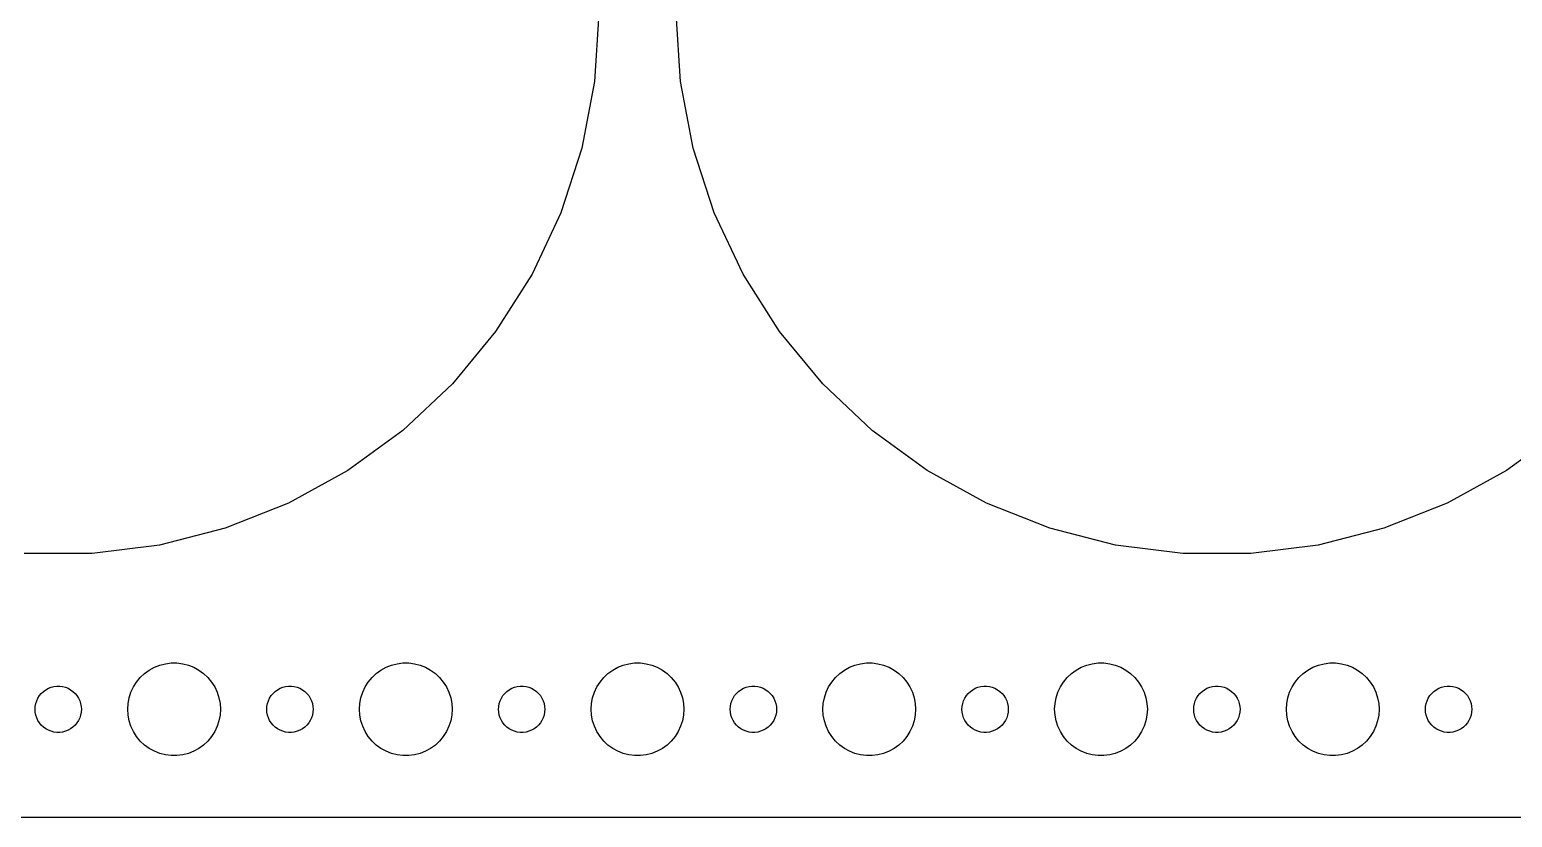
# Model space of a CAD drawing. Header units: metres. Extents: x -194 to 194, y 62 to 280.
# Drawn here: x -1.8 to 94.1, y 176 to 227 of the extents above; entities that cross this region are included whole.
import ezdxf

# ---------------------------------------------------------------- set-up
doc = ezdxf.new("R2010")
doc.units = ezdxf.units.M

msp = doc.modelspace()

# ---------------------------------------------------------------- linework, layer by layer
for p, q in [((35, 228), (34.724, 223.613)), ((40.276, 223.613), (40, 228)), ((34.724, 223.613), (33.9004, 219.296)), ((41.0996, 219.296), (40.276, 223.613)), ((33.9004, 219.296), (32.5422, 215.116)), ((42.4578, 215.116), (41.0996, 219.296)), ((32.5422, 215.116), (30.6707, 211.139)), ((44.3293, 211.139), (42.4578, 215.116)), ((30.6707, 211.139), (28.3156, 207.428)), ((46.6844, 207.428), (44.3293, 211.139)), ((28.3156, 207.428), (25.5139, 204.041)), ((49.4861, 204.041), (46.6844, 207.428)), ((25.5139, 204.041), (22.3098, 201.032)), ((52.6902, 201.032), (49.4861, 204.041)), ((22.3098, 201.032), (18.7539, 198.449)), ((56.2461, 198.449), (52.6902, 201.032)), ((97.3098, 201.032), (93.7539, 198.449)), ((18.7539, 198.449), (14.9023, 196.331)), ((60.0977, 196.331), (56.2461, 198.449)), ((93.7539, 198.449), (89.9023, 196.331)), ((14.9023, 196.331), (10.8156, 194.713)), ((64.1844, 194.713), (60.0977, 196.331)), ((89.9023, 196.331), (85.8156, 194.713)), ((10.8156, 194.713), (6.55833, 193.62)), ((68.4417, 193.62), (64.1844, 194.713)), ((85.8156, 194.713), (81.5583, 193.62)), ((2.19766, 193.069), (-2.19766, 193.069)), ((6.55833, 193.62), (2.19766, 193.069)), ((72.8023, 193.069), (68.4417, 193.62)), ((77.1977, 193.069), (72.8023, 193.069)), ((81.5583, 193.62), (77.1977, 193.069)), ((5.31308, 185.054), (5.58772, 185.312)), ((5.58772, 185.312), (5.89252, 185.533)), ((5.89252, 185.533), (6.22266, 185.714)), ((6.22266, 185.714), (6.57294, 185.853)), ((6.57294, 185.853), (6.93785, 185.947)), ((6.93785, 185.947), (7.31161, 185.994)), ((7.31161, 185.994), (7.68837, 185.994)), ((7.68837, 185.994), (8.06213, 185.947)), ((8.06213, 185.947), (8.42705, 185.853)), ((8.42705, 185.853), (8.77733, 185.714)), ((8.77733, 185.714), (9.10747, 185.533)), ((9.10747, 185.533), (9.41226, 185.312)), ((9.41226, 185.312), (9.6869, 185.054)), ((20.3131, 185.054), (20.5877, 185.312)), ((20.5877, 185.312), (20.8925, 185.533)), ((20.8925, 185.533), (21.2227, 185.714)), ((21.2227, 185.714), (21.5729, 185.853)), ((21.5729, 185.853), (21.9379, 185.947)), ((21.9379, 185.947), (22.3116, 185.994)), ((22.3116, 185.994), (22.6884, 185.994)), ((22.6884, 185.994), (23.0621, 185.947)), ((23.0621, 185.947), (23.427, 185.853)), ((23.427, 185.853), (23.7773, 185.714)), ((23.7773, 185.714), (24.1075, 185.533)), ((24.1075, 185.533), (24.4123, 185.312)), ((24.4123, 185.312), (24.6869, 185.054)), ((35.3131, 185.054), (35.5877, 185.312)), ((35.5877, 185.312), (35.8925, 185.533)), ((35.8925, 185.533), (36.2227, 185.714)), ((36.2227, 185.714), (36.5729, 185.853)), ((36.5729, 185.853), (36.9379, 185.947)), ((36.9379, 185.947), (37.3116, 185.994)), ((37.3116, 185.994), (37.6884, 185.994)), ((37.6884, 185.994), (38.0621, 185.947)), ((38.0621, 185.947), (38.427, 185.853)), ((38.427, 185.853), (38.7773, 185.714)), ((38.7773, 185.714), (39.1075, 185.533)), ((39.1075, 185.533), (39.4123, 185.312)), ((39.4123, 185.312), (39.6869, 185.054)), ((50.3131, 185.054), (50.5877, 185.312)), ((50.5877, 185.312), (50.8925, 185.533)), ((50.8925, 185.533), (51.2227, 185.714)), ((51.2227, 185.714), (51.5729, 185.853)), ((51.5729, 185.853), (51.9379, 185.947)), ((51.9379, 185.947), (52.3116, 185.994)), ((52.3116, 185.994), (52.6884, 185.994)), ((52.6884, 185.994), (53.0621, 185.947)), ((53.0621, 185.947), (53.427, 185.853)), ((53.427, 185.853), (53.7773, 185.714)), ((53.7773, 185.714), (54.1075, 185.533)), ((54.1075, 185.533), (54.4123, 185.312)), ((54.4123, 185.312), (54.6869, 185.054)), ((65.3131, 185.054), (65.5877, 185.312)), ((65.5877, 185.312), (65.8925, 185.533)), ((65.8925, 185.533), (66.2227, 185.714)), ((66.2227, 185.714), (66.573, 185.853)), ((66.573, 185.853), (66.9379, 185.947)), ((66.9379, 185.947), (67.3116, 185.994)), ((67.3116, 185.994), (67.6884, 185.994)), ((67.6884, 185.994), (68.0621, 185.947)), ((68.0621, 185.947), (68.427, 185.853)), ((68.427, 185.853), (68.7773, 185.714)), ((68.7773, 185.714), (69.1075, 185.533)), ((69.1075, 185.533), (69.4123, 185.312)), ((69.4123, 185.312), (69.6869, 185.054)), ((80.3131, 185.054), (80.5877, 185.312)), ((80.5877, 185.312), (80.8925, 185.533)), ((80.8925, 185.533), (81.2227, 185.714)), ((81.2227, 185.714), (81.573, 185.853)), ((81.573, 185.853), (81.9379, 185.947)), ((81.9379, 185.947), (82.3116, 185.994)), ((82.3116, 185.994), (82.6884, 185.994)), ((82.6884, 185.994), (83.0621, 185.947)), ((83.0621, 185.947), (83.427, 185.853)), ((83.427, 185.853), (83.7773, 185.714)), ((83.7773, 185.714), (84.1075, 185.533)), ((84.1075, 185.533), (84.4123, 185.312)), ((84.4123, 185.312), (84.6869, 185.054)), ((-0.80373, 184.266), (-0.63866, 184.357)), ((-0.63866, 184.357), (-0.46352, 184.427)), ((-0.46352, 184.427), (-0.28107, 184.473)), ((-0.28107, 184.473), (-0.09418, 184.497)), ((-0.09418, 184.497), (0.09418, 184.497)), ((0.09418, 184.497), (0.28107, 184.473)), ((0.28107, 184.473), (0.46352, 184.427)), ((0.46352, 184.427), (0.63866, 184.357)), ((0.63866, 184.357), (0.80373, 184.266)), ((4.71066, 184.104), (4.87108, 184.445)), ((4.87108, 184.445), (5.07294, 184.763)), ((5.07294, 184.763), (5.31308, 185.054)), ((9.6869, 185.054), (9.92705, 184.763)), ((9.92705, 184.763), (10.1289, 184.445)), ((10.1289, 184.445), (10.2893, 184.104)), ((14.1963, 184.266), (14.3613, 184.357)), ((14.3613, 184.357), (14.5365, 184.427)), ((14.5365, 184.427), (14.7189, 184.473)), ((14.7189, 184.473), (14.9058, 184.497)), ((14.9058, 184.497), (15.0942, 184.497)), ((15.0942, 184.497), (15.2811, 184.473)), ((15.2811, 184.473), (15.4635, 184.427)), ((15.4635, 184.427), (15.6387, 184.357)), ((15.6387, 184.357), (15.8037, 184.266)), ((19.7107, 184.104), (19.8711, 184.445)), ((19.8711, 184.445), (20.0729, 184.763)), ((20.0729, 184.763), (20.3131, 185.054)), ((24.6869, 185.054), (24.927, 184.763)), ((24.927, 184.763), (25.1289, 184.445)), ((25.1289, 184.445), (25.2893, 184.104)), ((29.1963, 184.266), (29.3613, 184.357)), ((29.3613, 184.357), (29.5365, 184.427)), ((29.5365, 184.427), (29.7189, 184.473)), ((29.7189, 184.473), (29.9058, 184.497)), ((29.9058, 184.497), (30.0942, 184.497)), ((30.0942, 184.497), (30.2811, 184.473)), ((30.2811, 184.473), (30.4635, 184.427)), ((30.4635, 184.427), (30.6387, 184.357)), ((30.6387, 184.357), (30.8037, 184.266)), ((34.7107, 184.104), (34.8711, 184.445)), ((34.8711, 184.445), (35.0729, 184.763)), ((35.0729, 184.763), (35.3131, 185.054)), ((39.6869, 185.054), (39.927, 184.763)), ((39.927, 184.763), (40.1289, 184.445)), ((40.1289, 184.445), (40.2893, 184.104)), ((44.1963, 184.266), (44.3613, 184.357)), ((44.3613, 184.357), (44.5365, 184.427)), ((44.5365, 184.427), (44.7189, 184.473)), ((44.7189, 184.473), (44.9058, 184.497)), ((44.9058, 184.497), (45.0942, 184.497)), ((45.0942, 184.497), (45.2811, 184.473)), ((45.2811, 184.473), (45.4635, 184.427)), ((45.4635, 184.427), (45.6387, 184.357)), ((45.6387, 184.357), (45.8037, 184.266)), ((49.7107, 184.104), (49.8711, 184.445)), ((49.8711, 184.445), (50.0729, 184.763)), ((50.0729, 184.763), (50.3131, 185.054)), ((54.6869, 185.054), (54.927, 184.763)), ((54.927, 184.763), (55.1289, 184.445)), ((55.1289, 184.445), (55.2893, 184.104)), ((59.1963, 184.266), (59.3613, 184.357)), ((59.3613, 184.357), (59.5365, 184.427)), ((59.5365, 184.427), (59.7189, 184.473)), ((59.7189, 184.473), (59.9058, 184.497)), ((59.9058, 184.497), (60.0942, 184.497)), ((60.0942, 184.497), (60.2811, 184.473)), ((60.2811, 184.473), (60.4635, 184.427)), ((60.4635, 184.427), (60.6387, 184.357)), ((60.6387, 184.357), (60.8037, 184.266)), ((64.7107, 184.104), (64.8711, 184.445)), ((64.8711, 184.445), (65.073, 184.763)), ((65.073, 184.763), (65.3131, 185.054)), ((69.6869, 185.054), (69.927, 184.763)), ((69.927, 184.763), (70.1289, 184.445)), ((70.1289, 184.445), (70.2893, 184.104)), ((74.1963, 184.266), (74.3613, 184.357)), ((74.3613, 184.357), (74.5365, 184.427)), ((74.5365, 184.427), (74.7189, 184.473)), ((74.7189, 184.473), (74.9058, 184.497)), ((74.9058, 184.497), (75.0942, 184.497)), ((75.0942, 184.497), (75.2811, 184.473)), ((75.2811, 184.473), (75.4635, 184.427)), ((75.4635, 184.427), (75.6387, 184.357)), ((75.6387, 184.357), (75.8037, 184.266)), ((79.7107, 184.104), (79.8711, 184.445)), ((79.8711, 184.445), (80.073, 184.763)), ((80.073, 184.763), (80.3131, 185.054)), ((84.6869, 185.054), (84.927, 184.763)), ((84.927, 184.763), (85.1289, 184.445)), ((85.1289, 184.445), (85.2893, 184.104)), ((89.1963, 184.266), (89.3613, 184.357)), ((89.3613, 184.357), (89.5365, 184.427)), ((89.5365, 184.427), (89.7189, 184.473)), ((89.7189, 184.473), (89.9058, 184.497)), ((89.9058, 184.497), (90.0942, 184.497)), ((90.0942, 184.497), (90.2811, 184.473)), ((90.2811, 184.473), (90.4635, 184.427)), ((90.4635, 184.427), (90.6387, 184.357)), ((90.6387, 184.357), (90.8037, 184.266)), ((-1.48816, 183.188), (-1.45287, 183.373)), ((-1.45287, 183.373), (-1.39465, 183.552)), ((-1.39465, 183.552), (-1.31445, 183.723)), ((-1.31445, 183.723), (-1.21352, 183.882)), ((-1.21352, 183.882), (-1.09344, 184.027)), ((-1.09344, 184.027), (-0.95613, 184.156)), ((-0.95613, 184.156), (-0.80373, 184.266)), ((0.80373, 184.266), (0.95613, 184.156)), ((0.95613, 184.156), (1.09344, 184.027)), ((1.09344, 184.027), (1.21352, 183.882)), ((1.21352, 183.882), (1.31445, 183.723)), ((1.31445, 183.723), (1.39465, 183.552)), ((1.39465, 183.552), (1.45287, 183.373)), ((1.45287, 183.373), (1.48816, 183.188)), ((4.5, 183), (4.52365, 183.376)), ((4.52365, 183.376), (4.59424, 183.746)), ((4.59424, 183.746), (4.71066, 184.104)), ((10.2893, 184.104), (10.4057, 183.746)), ((10.4057, 183.746), (10.4763, 183.376)), ((10.4763, 183.376), (10.5, 183)), ((13.5118, 183.188), (13.5471, 183.373)), ((13.5471, 183.373), (13.6053, 183.552)), ((13.6053, 183.552), (13.6855, 183.723)), ((13.6855, 183.723), (13.7865, 183.882)), ((13.7865, 183.882), (13.9065, 184.027)), ((13.9065, 184.027), (14.0439, 184.156)), ((14.0439, 184.156), (14.1963, 184.266)), ((15.8037, 184.266), (15.9561, 184.156)), ((15.9561, 184.156), (16.0934, 184.027)), ((16.0934, 184.027), (16.2135, 183.882)), ((16.2135, 183.882), (16.3145, 183.723)), ((16.3145, 183.723), (16.3947, 183.552)), ((16.3947, 183.552), (16.4529, 183.373)), ((16.4529, 183.373), (16.4882, 183.188)), ((19.5, 183), (19.5237, 183.376)), ((19.5237, 183.376), (19.5942, 183.746)), ((19.5942, 183.746), (19.7107, 184.104)), ((25.2893, 184.104), (25.4057, 183.746)), ((25.4057, 183.746), (25.4763, 183.376)), ((25.4763, 183.376), (25.5, 183)), ((28.5118, 183.188), (28.5471, 183.373)), ((28.5471, 183.373), (28.6053, 183.552)), ((28.6053, 183.552), (28.6855, 183.723)), ((28.6855, 183.723), (28.7865, 183.882)), ((28.7865, 183.882), (28.9065, 184.027)), ((28.9065, 184.027), (29.0439, 184.156)), ((29.0439, 184.156), (29.1963, 184.266)), ((30.8037, 184.266), (30.9561, 184.156)), ((30.9561, 184.156), (31.0934, 184.027)), ((31.0934, 184.027), (31.2135, 183.882)), ((31.2135, 183.882), (31.3145, 183.723)), ((31.3145, 183.723), (31.3947, 183.552)), ((31.3947, 183.552), (31.4529, 183.373)), ((31.4529, 183.373), (31.4882, 183.188)), ((34.5, 183), (34.5237, 183.376)), ((34.5237, 183.376), (34.5942, 183.746)), ((34.5942, 183.746), (34.7107, 184.104)), ((40.2893, 184.104), (40.4057, 183.746)), ((40.4057, 183.746), (40.4763, 183.376)), ((40.4763, 183.376), (40.5, 183)), ((43.5118, 183.188), (43.5471, 183.373)), ((43.5471, 183.373), (43.6053, 183.552)), ((43.6053, 183.552), (43.6855, 183.723)), ((43.6855, 183.723), (43.7865, 183.882)), ((43.7865, 183.882), (43.9065, 184.027)), ((43.9065, 184.027), (44.0439, 184.156)), ((44.0439, 184.156), (44.1963, 184.266)), ((45.8037, 184.266), (45.9561, 184.156)), ((45.9561, 184.156), (46.0934, 184.027)), ((46.0934, 184.027), (46.2135, 183.882)), ((46.2135, 183.882), (46.3145, 183.723)), ((46.3145, 183.723), (46.3947, 183.552)), ((46.3947, 183.552), (46.4529, 183.373)), ((46.4529, 183.373), (46.4882, 183.188)), ((49.5, 183), (49.5237, 183.376)), ((49.5237, 183.376), (49.5942, 183.746)), ((49.5942, 183.746), (49.7107, 184.104)), ((55.2893, 184.104), (55.4057, 183.746)), ((55.4057, 183.746), (55.4763, 183.376)), ((55.4763, 183.376), (55.5, 183)), ((58.5118, 183.188), (58.5471, 183.373)), ((58.5471, 183.373), (58.6053, 183.552)), ((58.6053, 183.552), (58.6855, 183.723)), ((58.6855, 183.723), (58.7865, 183.882)), ((58.7865, 183.882), (58.9065, 184.027)), ((58.9065, 184.027), (59.0439, 184.156)), ((59.0439, 184.156), (59.1963, 184.266)), ((60.8037, 184.266), (60.9561, 184.156)), ((60.9561, 184.156), (61.0934, 184.027)), ((61.0934, 184.027), (61.2135, 183.882)), ((61.2135, 183.882), (61.3145, 183.723)), ((61.3145, 183.723), (61.3947, 183.552)), ((61.3947, 183.552), (61.4529, 183.373)), ((61.4529, 183.373), (61.4882, 183.188)), ((64.5, 183), (64.5237, 183.376)), ((64.5237, 183.376), (64.5943, 183.746)), ((64.5943, 183.746), (64.7107, 184.104)), ((70.2893, 184.104), (70.4057, 183.746)), ((70.4057, 183.746), (70.4763, 183.376)), ((70.4763, 183.376), (70.5, 183)), ((73.5118, 183.188), (73.5471, 183.373)), ((73.5471, 183.373), (73.6053, 183.552)), ((73.6053, 183.552), (73.6855, 183.723)), ((73.6855, 183.723), (73.7865, 183.882)), ((73.7865, 183.882), (73.9065, 184.027)), ((73.9065, 184.027), (74.0439, 184.156)), ((74.0439, 184.156), (74.1963, 184.266)), ((75.8037, 184.266), (75.9561, 184.156)), ((75.9561, 184.156), (76.0934, 184.027)), ((76.0934, 184.027), (76.2135, 183.882)), ((76.2135, 183.882), (76.3145, 183.723)), ((76.3145, 183.723), (76.3947, 183.552)), ((76.3947, 183.552), (76.4529, 183.373)), ((76.4529, 183.373), (76.4882, 183.188)), ((79.5, 183), (79.5237, 183.376)), ((79.5237, 183.376), (79.5943, 183.746)), ((79.5943, 183.746), (79.7107, 184.104)), ((85.2893, 184.104), (85.4057, 183.746)), ((85.4057, 183.746), (85.4763, 183.376)), ((85.4763, 183.376), (85.5, 183)), ((88.5118, 183.188), (88.5471, 183.373)), ((88.5471, 183.373), (88.6053, 183.552)), ((88.6053, 183.552), (88.6855, 183.723)), ((88.6855, 183.723), (88.7865, 183.882)), ((88.7865, 183.882), (88.9065, 184.027)), ((88.9065, 184.027), (89.0439, 184.156)), ((89.0439, 184.156), (89.1963, 184.266)), ((90.8037, 184.266), (90.9561, 184.156)), ((90.9561, 184.156), (91.0934, 184.027)), ((91.0934, 184.027), (91.2135, 183.882)), ((91.2135, 183.882), (91.3145, 183.723)), ((91.3145, 183.723), (91.3947, 183.552)), ((91.3947, 183.552), (91.4529, 183.373)), ((91.4529, 183.373), (91.4882, 183.188)), ((-1.5, 183), (-1.48816, 183.188)), ((-1.48816, 182.812), (-1.5, 183)), ((-1.45287, 182.627), (-1.48816, 182.812)), ((-1.39465, 182.448), (-1.45287, 182.627)), ((-1.31445, 182.277), (-1.39465, 182.448)), ((1.39465, 182.448), (1.31445, 182.277)), ((1.45287, 182.627), (1.39465, 182.448)), ((1.48816, 182.812), (1.45287, 182.627)), ((1.48816, 183.188), (1.5, 183)), ((1.5, 183), (1.48816, 182.812)), ((4.52365, 182.624), (4.5, 183)), ((4.59424, 182.254), (4.52365, 182.624)), ((10.4763, 182.624), (10.4057, 182.254)), ((10.5, 183), (10.4763, 182.624)), ((13.5, 183), (13.5118, 183.188)), ((13.5118, 182.812), (13.5, 183)), ((13.5471, 182.627), (13.5118, 182.812)), ((13.6053, 182.448), (13.5471, 182.627)), ((13.6855, 182.277), (13.6053, 182.448)), ((16.3947, 182.448), (16.3145, 182.277)), ((16.4529, 182.627), (16.3947, 182.448)), ((16.4882, 182.812), (16.4529, 182.627)), ((16.4882, 183.188), (16.5, 183)), ((16.5, 183), (16.4882, 182.812)), ((19.5237, 182.624), (19.5, 183)), ((19.5942, 182.254), (19.5237, 182.624)), ((25.4763, 182.624), (25.4057, 182.254)), ((25.5, 183), (25.4763, 182.624)), ((28.5, 183), (28.5118, 183.188)), ((28.5118, 182.812), (28.5, 183)), ((28.5471, 182.627), (28.5118, 182.812)), ((28.6053, 182.448), (28.5471, 182.627)), ((28.6855, 182.277), (28.6053, 182.448)), ((31.3947, 182.448), (31.3145, 182.277)), ((31.4529, 182.627), (31.3947, 182.448)), ((31.4882, 182.812), (31.4529, 182.627)), ((31.4882, 183.188), (31.5, 183)), ((31.5, 183), (31.4882, 182.812)), ((34.5237, 182.624), (34.5, 183)), ((34.5942, 182.254), (34.5237, 182.624)), ((40.4763, 182.624), (40.4057, 182.254)), ((40.5, 183), (40.4763, 182.624)), ((43.5, 183), (43.5118, 183.188)), ((43.5118, 182.812), (43.5, 183)), ((43.5471, 182.627), (43.5118, 182.812)), ((43.6053, 182.448), (43.5471, 182.627)), ((43.6855, 182.277), (43.6053, 182.448)), ((46.3947, 182.448), (46.3145, 182.277)), ((46.4529, 182.627), (46.3947, 182.448)), ((46.4882, 182.812), (46.4529, 182.627)), ((46.4882, 183.188), (46.5, 183)), ((46.5, 183), (46.4882, 182.812)), ((49.5237, 182.624), (49.5, 183)), ((49.5942, 182.254), (49.5237, 182.624)), ((55.4763, 182.624), (55.4057, 182.254)), ((55.5, 183), (55.4763, 182.624)), ((58.5, 183), (58.5118, 183.188)), ((58.5118, 182.812), (58.5, 183)), ((58.5471, 182.627), (58.5118, 182.812)), ((58.6053, 182.448), (58.5471, 182.627)), ((58.6855, 182.277), (58.6053, 182.448)), ((61.3947, 182.448), (61.3145, 182.277)), ((61.4529, 182.627), (61.3947, 182.448)), ((61.4882, 182.812), (61.4529, 182.627)), ((61.4882, 183.188), (61.5, 183)), ((61.5, 183), (61.4882, 182.812)), ((64.5237, 182.624), (64.5, 183)), ((64.5943, 182.254), (64.5237, 182.624)), ((70.4763, 182.624), (70.4057, 182.254)), ((70.5, 183), (70.4763, 182.624)), ((73.5, 183), (73.5118, 183.188)), ((73.5118, 182.812), (73.5, 183)), ((73.5471, 182.627), (73.5118, 182.812)), ((73.6053, 182.448), (73.5471, 182.627)), ((73.6855, 182.277), (73.6053, 182.448)), ((76.3947, 182.448), (76.3145, 182.277)), ((76.4529, 182.627), (76.3947, 182.448)), ((76.4882, 182.812), (76.4529, 182.627)), ((76.4882, 183.188), (76.5, 183)), ((76.5, 183), (76.4882, 182.812)), ((79.5237, 182.624), (79.5, 183)), ((79.5943, 182.254), (79.5237, 182.624)), ((85.4763, 182.624), (85.4057, 182.254)), ((85.5, 183), (85.4763, 182.624)), ((88.5, 183), (88.5118, 183.188)), ((88.5118, 182.812), (88.5, 183)), ((88.5471, 182.627), (88.5118, 182.812)), ((88.6053, 182.448), (88.5471, 182.627)), ((88.6855, 182.277), (88.6053, 182.448)), ((91.3947, 182.448), (91.3145, 182.277)), ((91.4529, 182.627), (91.3947, 182.448)), ((91.4882, 182.812), (91.4529, 182.627)), ((91.4882, 183.188), (91.5, 183)), ((91.5, 183), (91.4882, 182.812)), ((-1.21352, 182.118), (-1.31445, 182.277)), ((-1.09344, 181.973), (-1.21352, 182.118)), ((-0.95613, 181.844), (-1.09344, 181.973)), ((-0.80373, 181.734), (-0.95613, 181.844)), ((-0.63866, 181.643), (-0.80373, 181.734)), ((-0.46352, 181.573), (-0.63866, 181.643)), ((-0.28107, 181.527), (-0.46352, 181.573)), ((-0.09418, 181.503), (-0.28107, 181.527)), ((0.09418, 181.503), (-0.09418, 181.503)), ((0.28107, 181.527), (0.09418, 181.503)), ((0.46352, 181.573), (0.28107, 181.527)), ((0.63866, 181.643), (0.46352, 181.573)), ((0.80373, 181.734), (0.63866, 181.643)), ((0.95613, 181.844), (0.80373, 181.734)), ((1.09344, 181.973), (0.95613, 181.844)), ((1.21352, 182.118), (1.09344, 181.973)), ((1.31445, 182.277), (1.21352, 182.118)), ((4.71066, 181.896), (4.59424, 182.254)), ((4.87108, 181.555), (4.71066, 181.896)), ((5.07294, 181.237), (4.87108, 181.555)), ((10.1289, 181.555), (9.92705, 181.237)), ((10.2893, 181.896), (10.1289, 181.555)), ((10.4057, 182.254), (10.2893, 181.896)), ((13.7865, 182.118), (13.6855, 182.277)), ((13.9065, 181.973), (13.7865, 182.118)), ((14.0439, 181.844), (13.9065, 181.973)), ((14.1963, 181.734), (14.0439, 181.844)), ((14.3613, 181.643), (14.1963, 181.734)), ((14.5365, 181.573), (14.3613, 181.643)), ((14.7189, 181.527), (14.5365, 181.573)), ((14.9058, 181.503), (14.7189, 181.527)), ((15.0942, 181.503), (14.9058, 181.503)), ((15.2811, 181.527), (15.0942, 181.503)), ((15.4635, 181.573), (15.2811, 181.527)), ((15.6387, 181.643), (15.4635, 181.573)), ((15.8037, 181.734), (15.6387, 181.643)), ((15.9561, 181.844), (15.8037, 181.734)), ((16.0934, 181.973), (15.9561, 181.844)), ((16.2135, 182.118), (16.0934, 181.973)), ((16.3145, 182.277), (16.2135, 182.118)), ((19.7107, 181.896), (19.5942, 182.254)), ((19.8711, 181.555), (19.7107, 181.896)), ((20.0729, 181.237), (19.8711, 181.555)), ((25.1289, 181.555), (24.927, 181.237)), ((25.2893, 181.896), (25.1289, 181.555)), ((25.4057, 182.254), (25.2893, 181.896)), ((28.7865, 182.118), (28.6855, 182.277)), ((28.9065, 181.973), (28.7865, 182.118)), ((29.0439, 181.844), (28.9065, 181.973)), ((29.1963, 181.734), (29.0439, 181.844)), ((29.3613, 181.643), (29.1963, 181.734)), ((29.5365, 181.573), (29.3613, 181.643)), ((29.7189, 181.527), (29.5365, 181.573)), ((29.9058, 181.503), (29.7189, 181.527)), ((30.0942, 181.503), (29.9058, 181.503)), ((30.2811, 181.527), (30.0942, 181.503)), ((30.4635, 181.573), (30.2811, 181.527)), ((30.6387, 181.643), (30.4635, 181.573)), ((30.8037, 181.734), (30.6387, 181.643)), ((30.9561, 181.844), (30.8037, 181.734)), ((31.0934, 181.973), (30.9561, 181.844)), ((31.2135, 182.118), (31.0934, 181.973)), ((31.3145, 182.277), (31.2135, 182.118)), ((34.7107, 181.896), (34.5942, 182.254)), ((34.8711, 181.555), (34.7107, 181.896)), ((35.0729, 181.237), (34.8711, 181.555)), ((40.1289, 181.555), (39.927, 181.237)), ((40.2893, 181.896), (40.1289, 181.555)), ((40.4057, 182.254), (40.2893, 181.896)), ((43.7865, 182.118), (43.6855, 182.277)), ((43.9065, 181.973), (43.7865, 182.118)), ((44.0439, 181.844), (43.9065, 181.973)), ((44.1963, 181.734), (44.0439, 181.844)), ((44.3613, 181.643), (44.1963, 181.734)), ((44.5365, 181.573), (44.3613, 181.643)), ((44.7189, 181.527), (44.5365, 181.573)), ((44.9058, 181.503), (44.7189, 181.527)), ((45.0942, 181.503), (44.9058, 181.503)), ((45.2811, 181.527), (45.0942, 181.503)), ((45.4635, 181.573), (45.2811, 181.527)), ((45.6387, 181.643), (45.4635, 181.573)), ((45.8037, 181.734), (45.6387, 181.643)), ((45.9561, 181.844), (45.8037, 181.734)), ((46.0934, 181.973), (45.9561, 181.844)), ((46.2135, 182.118), (46.0934, 181.973)), ((46.3145, 182.277), (46.2135, 182.118)), ((49.7107, 181.896), (49.5942, 182.254)), ((49.8711, 181.555), (49.7107, 181.896)), ((50.0729, 181.237), (49.8711, 181.555)), ((55.1289, 181.555), (54.927, 181.237)), ((55.2893, 181.896), (55.1289, 181.555)), ((55.4057, 182.254), (55.2893, 181.896)), ((58.7865, 182.118), (58.6855, 182.277)), ((58.9065, 181.973), (58.7865, 182.118)), ((59.0439, 181.844), (58.9065, 181.973)), ((59.1963, 181.734), (59.0439, 181.844)), ((59.3613, 181.643), (59.1963, 181.734)), ((59.5365, 181.573), (59.3613, 181.643)), ((59.7189, 181.527), (59.5365, 181.573)), ((59.9058, 181.503), (59.7189, 181.527)), ((60.0942, 181.503), (59.9058, 181.503)), ((60.2811, 181.527), (60.0942, 181.503)), ((60.4635, 181.573), (60.2811, 181.527)), ((60.6387, 181.643), (60.4635, 181.573)), ((60.8037, 181.734), (60.6387, 181.643)), ((60.9561, 181.844), (60.8037, 181.734)), ((61.0934, 181.973), (60.9561, 181.844)), ((61.2135, 182.118), (61.0934, 181.973)), ((61.3145, 182.277), (61.2135, 182.118)), ((64.7107, 181.896), (64.5943, 182.254)), ((64.8711, 181.555), (64.7107, 181.896)), ((65.073, 181.237), (64.8711, 181.555)), ((70.1289, 181.555), (69.927, 181.237)), ((70.2893, 181.896), (70.1289, 181.555)), ((70.4057, 182.254), (70.2893, 181.896)), ((73.7865, 182.118), (73.6855, 182.277)), ((73.9065, 181.973), (73.7865, 182.118)), ((74.0439, 181.844), (73.9065, 181.973)), ((74.1963, 181.734), (74.0439, 181.844)), ((74.3613, 181.643), (74.1963, 181.734)), ((74.5365, 181.573), (74.3613, 181.643)), ((74.7189, 181.527), (74.5365, 181.573)), ((74.9058, 181.503), (74.7189, 181.527)), ((75.0942, 181.503), (74.9058, 181.503)), ((75.2811, 181.527), (75.0942, 181.503)), ((75.4635, 181.573), (75.2811, 181.527)), ((75.6387, 181.643), (75.4635, 181.573)), ((75.8037, 181.734), (75.6387, 181.643)), ((75.9561, 181.844), (75.8037, 181.734)), ((76.0934, 181.973), (75.9561, 181.844)), ((76.2135, 182.118), (76.0934, 181.973)), ((76.3145, 182.277), (76.2135, 182.118)), ((79.7107, 181.896), (79.5943, 182.254)), ((79.8711, 181.555), (79.7107, 181.896)), ((80.073, 181.237), (79.8711, 181.555)), ((85.1289, 181.555), (84.927, 181.237)), ((85.2893, 181.896), (85.1289, 181.555)), ((85.4057, 182.254), (85.2893, 181.896)), ((88.7865, 182.118), (88.6855, 182.277)), ((88.9065, 181.973), (88.7865, 182.118)), ((89.0439, 181.844), (88.9065, 181.973)), ((89.1963, 181.734), (89.0439, 181.844)), ((89.3613, 181.643), (89.1963, 181.734)), ((89.5365, 181.573), (89.3613, 181.643)), ((89.7189, 181.527), (89.5365, 181.573)), ((89.9058, 181.503), (89.7189, 181.527)), ((90.0942, 181.503), (89.9058, 181.503)), ((90.2811, 181.527), (90.0942, 181.503)), ((90.4635, 181.573), (90.2811, 181.527)), ((90.6387, 181.643), (90.4635, 181.573)), ((90.8037, 181.734), (90.6387, 181.643)), ((90.9561, 181.844), (90.8037, 181.734)), ((91.0934, 181.973), (90.9561, 181.844)), ((91.2135, 182.118), (91.0934, 181.973)), ((91.3145, 182.277), (91.2135, 182.118)), ((5.31308, 180.946), (5.07294, 181.237)), ((5.58772, 180.688), (5.31308, 180.946)), ((5.89252, 180.467), (5.58772, 180.688)), ((6.22266, 180.286), (5.89252, 180.467)), ((9.10747, 180.467), (8.77733, 180.286)), ((9.41226, 180.688), (9.10747, 180.467)), ((9.6869, 180.946), (9.41226, 180.688)), ((9.92705, 181.237), (9.6869, 180.946)), ((20.3131, 180.946), (20.0729, 181.237)), ((20.5877, 180.688), (20.3131, 180.946)), ((20.8925, 180.467), (20.5877, 180.688)), ((21.2227, 180.286), (20.8925, 180.467)), ((24.1075, 180.467), (23.7773, 180.286)), ((24.4123, 180.688), (24.1075, 180.467)), ((24.6869, 180.946), (24.4123, 180.688)), ((24.927, 181.237), (24.6869, 180.946)), ((35.3131, 180.946), (35.0729, 181.237)), ((35.5877, 180.688), (35.3131, 180.946)), ((35.8925, 180.467), (35.5877, 180.688)), ((36.2227, 180.286), (35.8925, 180.467)), ((39.1075, 180.467), (38.7773, 180.286)), ((39.4123, 180.688), (39.1075, 180.467)), ((39.6869, 180.946), (39.4123, 180.688)), ((39.927, 181.237), (39.6869, 180.946)), ((50.3131, 180.946), (50.0729, 181.237)), ((50.5877, 180.688), (50.3131, 180.946)), ((50.8925, 180.467), (50.5877, 180.688)), ((51.2227, 180.286), (50.8925, 180.467)), ((54.1075, 180.467), (53.7773, 180.286)), ((54.4123, 180.688), (54.1075, 180.467)), ((54.6869, 180.946), (54.4123, 180.688)), ((54.927, 181.237), (54.6869, 180.946)), ((65.3131, 180.946), (65.073, 181.237)), ((65.5877, 180.688), (65.3131, 180.946)), ((65.8925, 180.467), (65.5877, 180.688)), ((66.2227, 180.286), (65.8925, 180.467)), ((69.1075, 180.467), (68.7773, 180.286)), ((69.4123, 180.688), (69.1075, 180.467)), ((69.6869, 180.946), (69.4123, 180.688)), ((69.927, 181.237), (69.6869, 180.946)), ((80.3131, 180.946), (80.073, 181.237)), ((80.5877, 180.688), (80.3131, 180.946)), ((80.8925, 180.467), (80.5877, 180.688)), ((81.2227, 180.286), (80.8925, 180.467)), ((84.1075, 180.467), (83.7773, 180.286)), ((84.4123, 180.688), (84.1075, 180.467)), ((84.6869, 180.946), (84.4123, 180.688)), ((84.927, 181.237), (84.6869, 180.946)), ((6.57294, 180.147), (6.22266, 180.286)), ((6.93785, 180.053), (6.57294, 180.147)), ((7.31161, 180.006), (6.93785, 180.053)), ((7.68837, 180.006), (7.31161, 180.006)), ((8.06213, 180.053), (7.68837, 180.006)), ((8.42705, 180.147), (8.06213, 180.053)), ((8.77733, 180.286), (8.42705, 180.147)), ((21.5729, 180.147), (21.2227, 180.286)), ((21.9379, 180.053), (21.5729, 180.147)), ((22.3116, 180.006), (21.9379, 180.053)), ((22.6884, 180.006), (22.3116, 180.006)), ((23.0621, 180.053), (22.6884, 180.006)), ((23.427, 180.147), (23.0621, 180.053)), ((23.7773, 180.286), (23.427, 180.147)), ((36.5729, 180.147), (36.2227, 180.286)), ((36.9379, 180.053), (36.5729, 180.147)), ((37.3116, 180.006), (36.9379, 180.053)), ((37.6884, 180.006), (37.3116, 180.006)), ((38.0621, 180.053), (37.6884, 180.006)), ((38.427, 180.147), (38.0621, 180.053)), ((38.7773, 180.286), (38.427, 180.147)), ((51.5729, 180.147), (51.2227, 180.286)), ((51.9379, 180.053), (51.5729, 180.147)), ((52.3116, 180.006), (51.9379, 180.053)), ((52.6884, 180.006), (52.3116, 180.006)), ((53.0621, 180.053), (52.6884, 180.006)), ((53.427, 180.147), (53.0621, 180.053)), ((53.7773, 180.286), (53.427, 180.147)), ((66.573, 180.147), (66.2227, 180.286)), ((66.9379, 180.053), (66.573, 180.147)), ((67.3116, 180.006), (66.9379, 180.053)), ((67.6884, 180.006), (67.3116, 180.006)), ((68.0621, 180.053), (67.6884, 180.006)), ((68.427, 180.147), (68.0621, 180.053)), ((68.7773, 180.286), (68.427, 180.147)), ((81.573, 180.147), (81.2227, 180.286)), ((81.9379, 180.053), (81.573, 180.147)), ((82.3116, 180.006), (81.9379, 180.053)), ((82.6884, 180.006), (82.3116, 180.006)), ((83.0621, 180.053), (82.6884, 180.006)), ((83.427, 180.147), (83.0621, 180.053)), ((83.7773, 180.286), (83.427, 180.147)), ((-189.814, 176.01), (189.814, 176.01))]:
    msp.add_line(p, q)

doc.saveas('drawing.dxf')
